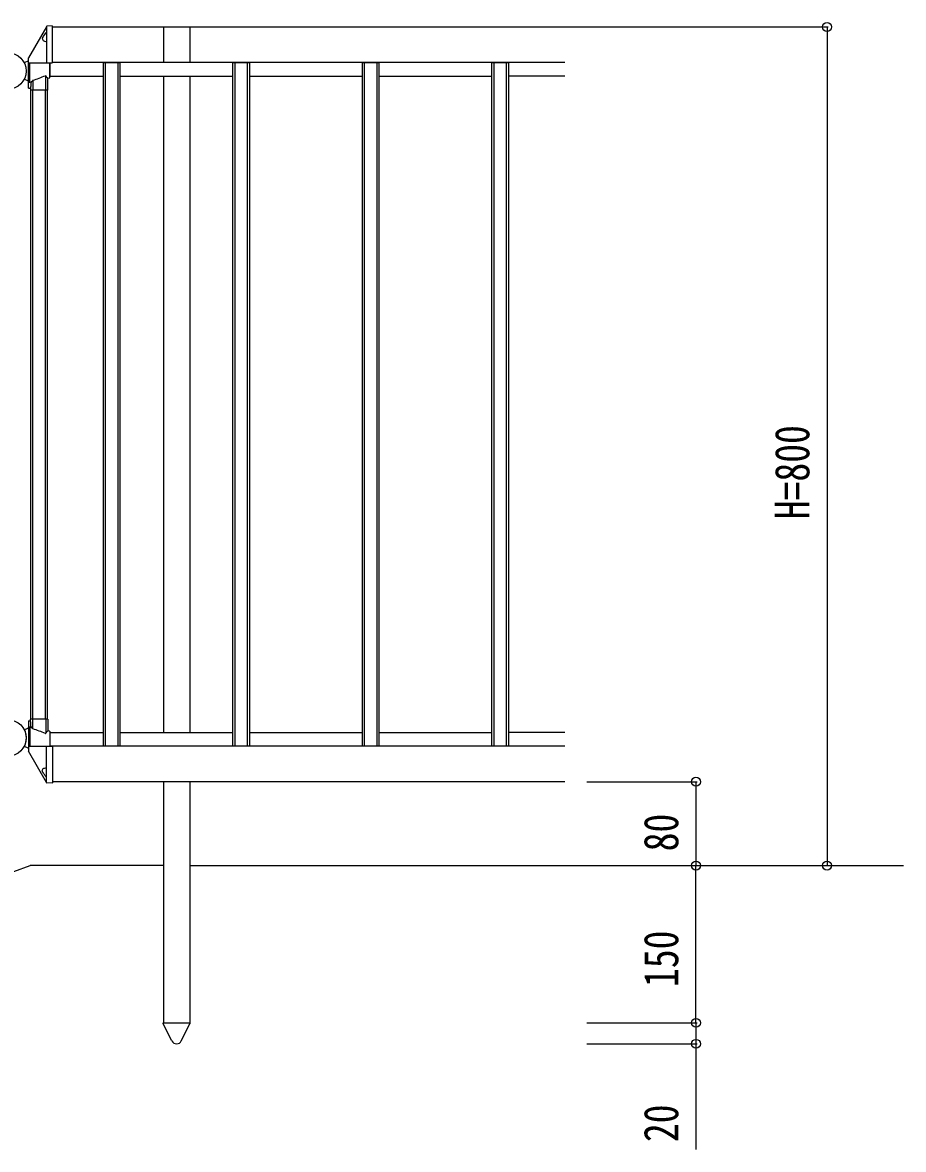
# Model space of a CAD drawing. Units: millimetres, scale not verified. Extents: x -4205 to 4205, y -2970 to 2970.
# Drawn here: x -1054 to -214, y -1503 to -428 of the extents above; entities that cross this region are included whole.
import ezdxf
from ezdxf.enums import TextEntityAlignment as Align

# ---------------------------------------------------------------- set-up
doc = ezdxf.new("R2010")
doc.units = ezdxf.units.MM
doc.header["$LTSCALE"] = 12
doc.layers.add('0-4_YKK_A1', color=4, linetype='Continuous')
doc.layers.add('0-5_YKK_D', color=6, linetype='Continuous')
doc.styles.add('ＭＳ ゴシック', font='')
doc.styles.get('ＭＳ ゴシック').set_extended_font_data('MS Gothic')

msp = doc.modelspace()

# ---------------------------------------------------------------- linework, layer by layer
at = {"layer": '0-4_YKK_A1'}
for p, q in [((-1031.4, -431.63), (-1048.6, -461.42)), ((-1026.21, -430.95), (-1031.11, -431.25)), ((-1025.9, -431.95), (-1025.9, -431.25)), ((-1025.9, -431.93), (-537.13, -431.93)), ((-1025.9, -465.13), (-1025.9, -431.95)), ((-919.9, -431.93), (-919.9, -465.93)), ((-894.9, -431.93), (-894.9, -465.93)), ((-1048.6, -490.43), (-1048.6, -461.42)), ((-1048.6, -464.23), (-1052.72, -466.16)), ((-1047.59, -466.13), (-1031.1, -466.13)), ((-1047.31, -484.61), (-1047.31, -466.13)), ((-1031.1, -466.13), (-1026.2, -466.13)), ((-1028.4, -473.93), (-1028.4, -466.13)), ((-1027.9, -478.93), (-1027.9, -466.13)), ((-537.13, -465.93), (-1025.91, -465.93)), ((-1025.9, -465.83), (-1025.9, -465.13)), ((-977.15, -1117.93), (-977.15, -465.93)), ((-977.15, -465.93), (-961.15, -465.93)), ((-975.15, -1117.93), (-975.15, -465.93)), ((-963.15, -1117.93), (-963.15, -465.93)), ((-961.15, -1117.93), (-961.15, -465.93)), ((-853.65, -1117.93), (-853.65, -465.93)), ((-853.65, -465.93), (-837.65, -465.93)), ((-851.65, -1117.93), (-851.65, -465.93)), ((-839.65, -1117.93), (-839.65, -465.93)), ((-837.65, -1117.93), (-837.65, -465.93)), ((-730.15, -1117.93), (-730.15, -465.93)), ((-730.15, -465.93), (-714.15, -465.93)), ((-728.15, -1117.93), (-728.15, -465.93)), ((-716.15, -1117.93), (-716.15, -465.93)), ((-714.15, -1117.93), (-714.15, -465.93)), ((-606.65, -1117.93), (-606.65, -465.93)), ((-606.65, -465.93), (-590.65, -465.93)), ((-604.65, -1117.93), (-604.65, -465.93)), ((-592.65, -1117.93), (-592.65, -465.93)), ((-590.65, -1117.93), (-590.65, -465.93)), ((-1048.6, -483.63), (-1052.72, -481.71)), ((-1044.63, -483.24), (-1044.58, -492.13)), ((-1032.21, -492.13), (-1032.14, -478.84)), ((-1032.14, -478.84), (-1032.14, -478.78)), ((-1030.2, -492.13), (-1030.1, -481.05)), ((-1028.62, -480.59), (-1030.11, -480.97)), ((-1030.1, -481.05), (-1030.1, -481.01)), ((-1028.4, -480.3), (-1028.4, -473.93)), ((-1027.9, -478.93), (-977.15, -478.93)), ((-961.15, -478.93), (-853.65, -478.93)), ((-919.9, -478.93), (-919.9, -1104.93)), ((-894.9, -478.93), (-894.9, -1104.93)), ((-837.65, -478.93), (-730.15, -478.93)), ((-714.15, -478.93), (-606.65, -478.93)), ((-537.13, -478.93), (-590.65, -478.93)), ((-1048.6, -484.61), (-1047.31, -484.61)), ((-1048.6, -490.43), (-1046.61, -490.43)), ((-1047.31, -484.61), (-1045.61, -484.15)), ((-1046.62, -489.68), (-1046.6, -492.13)), ((-1044.58, -492.13), (-1046.6, -492.13)), ((-1046.48, -485.27), (-1046.45, -488.63)), ((-1046.4, -1092.13), (-1046.4, -492.13)), ((-1044.58, -492.13), (-1044.33, -492.13)), ((-1044.4, -1092.13), (-1044.4, -492.13)), ((-1032.46, -492.13), (-1044.33, -492.13)), ((-1032.46, -492.13), (-1032.21, -492.13)), ((-1032.4, -1092.13), (-1032.4, -492.13)), ((-1030.24, -492.13), (-1032.21, -492.13)), ((-1030.4, -1092.13), (-1030.4, -492.13)), ((-1030.24, -492.13), (-1030.2, -492.13)), ((-1048.6, -1093.83), (-1048.6, -1122.84)), ((-1048.6, -1093.83), (-1046.61, -1093.83)), ((-1046.62, -1094.59), (-1046.6, -1092.13)), ((-1044.58, -1092.13), (-1046.6, -1092.13)), ((-1046.48, -1098.99), (-1046.45, -1095.63)), ((-1044.63, -1101.03), (-1044.58, -1092.13)), ((-1044.58, -1092.13), (-1044.33, -1092.13)), ((-1032.46, -1092.13), (-1044.33, -1092.13)), ((-1032.46, -1092.13), (-1032.21, -1092.13)), ((-1030.24, -1092.13), (-1032.21, -1092.13)), ((-1032.21, -1092.13), (-1032.14, -1105.43)), ((-1030.24, -1092.13), (-1030.2, -1092.13)), ((-1030.2, -1092.13), (-1030.1, -1103.21)), ((-1048.6, -1099.66), (-1047.31, -1099.66)), ((-1047.31, -1099.66), (-1047.31, -1118.13)), ((-1047.31, -1099.66), (-1045.61, -1100.12)), ((-1032.14, -1105.43), (-1032.14, -1105.48)), ((-1028.62, -1103.67), (-1030.11, -1103.29)), ((-1030.1, -1103.21), (-1030.1, -1103.26)), ((-1028.4, -1103.96), (-1028.4, -1110.33)), ((-1027.9, -1117.93), (-1027.9, -1104.93)), ((-1027.9, -1104.93), (-977.15, -1104.93)), ((-961.15, -1104.93), (-853.65, -1104.93)), ((-837.65, -1104.93), (-730.15, -1104.93)), ((-714.15, -1104.93), (-606.65, -1104.93)), ((-537.13, -1104.93), (-590.65, -1104.93)), ((-1028.4, -1110.33), (-1028.4, -1118.13)), ((-537.13, -1117.93), (-1027.9, -1117.93)), ((-1031.4, -1152.63), (-1048.6, -1122.84)), ((-1047.59, -1118.13), (-1031.1, -1118.13)), ((-1031.1, -1118.13), (-1026.2, -1118.13)), ((-1025.9, -1118.43), (-1025.9, -1119.13)), ((-1025.9, -1119.13), (-1025.9, -1152.31)), ((-1026.21, -1153.31), (-1031.11, -1153.01)), ((-537.13, -1151.93), (-1025.9, -1151.93)), ((-1025.9, -1152.31), (-1025.9, -1153.01)), ((-919.9, -1151.93), (-919.9, -1381.93)), ((-894.9, -1151.93), (-894.9, -1381.93)), ((-1213.3, -1292.5), (-1046.89, -1231.93)), ((-919.9, -1231.93), (-1046.89, -1231.93)), ((-894.9, -1231.93), (-214.27, -1231.93)), ((-911.86, -1399.19), (-920.1, -1382.93)), ((-902.94, -1399.19), (-894.7, -1382.93))]:
    msp.add_line(p, q, dxfattribs=at)
for points in [[(-1031.4, -436.81), (-1032.63, -438.12), (-1033.52, -439.16), (-1034.33, -440.27), (-1034.8, -441.05), (-1035.19, -441.87), (-1035.37, -442.43), (-1035.45, -443.01), (-1035.39, -443.68), (-1035.1, -444.29), (-1034.57, -444.82), (-1034.03, -445.15), (-1033.45, -445.38), (-1032.14, -445.7), (-1031.4, -445.79)], [(-1031.4, -431.55), (-1031.4, -432.25), (-1031.4, -465.13), (-1031.4, -465.83)], [(-1044.64, -483.14), (-1044.63, -483.18), (-1044.63, -483.24)], [(-1052.72, -1102.35), (-1051.5, -1101.78), (-1050.67, -1101.4), (-1049.98, -1101.08), (-1049.42, -1100.82), (-1049.01, -1100.62), (-1048.73, -1100.5), (-1048.61, -1100.44), (-1048.6, -1100.43)], [(-1044.64, -1101.13), (-1044.63, -1101.08), (-1044.63, -1101.03)], [(-1052.72, -1117.91), (-1051.5, -1118.48), (-1050.67, -1118.86), (-1049.98, -1119.19), (-1049.42, -1119.45), (-1049.01, -1119.64), (-1048.73, -1119.77), (-1048.61, -1119.83), (-1048.6, -1119.83)], [(-1031.4, -1152.71), (-1031.4, -1152.01), (-1031.4, -1119.13), (-1031.4, -1118.43)], [(-1031.4, -1147.45), (-1032.63, -1146.15), (-1033.52, -1145.1), (-1034.33, -1143.99), (-1034.8, -1143.22), (-1035.19, -1142.39), (-1035.37, -1141.84), (-1035.45, -1141.26), (-1035.39, -1140.58), (-1035.1, -1139.97), (-1034.57, -1139.44), (-1034.03, -1139.12), (-1033.45, -1138.88), (-1032.14, -1138.56), (-1031.4, -1138.47)], [(-920.1, -1382.93), (-920.1, -1381.93), (-894.7, -1381.93), (-894.7, -1382.93)]]:
    msp.add_lwpolyline(points, dxfattribs=at)
for centre in [(-1068.4, -473.93), (-1068.4, -1110.13)]:
    msp.add_circle(centre, 17.5, dxfattribs=at)
for centre, radius, start, end in [((-1031.1, -431.55), 0.3, 93.5, 180), ((-1026.2, -431.25), 0.3, 0, 93.5), ((-1031.1, -465.83), 0.3, 180, 270), ((-1026.2, -465.83), 0.3, 270, 0), ((-1051.8, -478.48), 8.39, 311.61031, 328.40146), ((-1044.44, -483.01), 0.243, 148.52437, 211.96869), ((-1044.41, -483), 0.27, 103.36008, 152.51654), ((-1076.93, -375.98), 111.58, 286.91479, 293.42439), ((-1032.43, -478.65), 0.322, 22.98689, 117.67785), ((-1027.79, -476.58), 4.76, 203.84042, 237.73346), ((-1032.4, -478.65), 0.29, 333.13251, 25.20994), ((-1030.51, -480.93), 0.372, 358.51902, 60.96959), ((-1030.5, -480.98), 0.404, 355.57135, 64.48371), ((-1030.18, -481.01), 0.081, 5.63219, 60.59222), ((-1028.7, -480.3), 0.3, 284.23433, 0), ((-1045.84, -485.28), 0.642, 126.23147, 179.33996), ((-1068.4, -1110.13), 17.81, 333.6469, 26.3531), ((-1045.84, -1098.98), 0.642, 180.66004, 233.76853), ((-1051.8, -1105.79), 8.39, 31.59854, 48.38969), ((-1044.44, -1101.26), 0.243, 148.03131, 211.47563), ((-1044.41, -1101.26), 0.27, 207.48346, 256.63992), ((-1076.93, -1208.28), 111.58, 66.57561, 73.08521), ((-1032.43, -1105.61), 0.322, 242.32215, 337.01311), ((-1027.79, -1107.68), 4.76, 122.26654, 156.15958), ((-1032.4, -1105.61), 0.29, 334.79006, 26.86749), ((-1030.5, -1103.29), 0.404, 295.51629, 4.42865), ((-1030.51, -1103.33), 0.372, 299.03041, 1.48098), ((-1030.18, -1103.25), 0.081, 299.40778, 354.36781), ((-1028.7, -1103.96), 0.3, 0, 75.76567), ((-1031.1, -1118.43), 0.3, 90, 180), ((-1026.2, -1118.43), 0.3, 0, 90), ((-1031.1, -1152.71), 0.3, 180, 266.5), ((-1026.2, -1153.01), 0.3, 266.5, 0), ((-907.4, -1396.93), 5, 206.87405, 333.12595)]:
    msp.add_arc(centre, radius, start, end, dxfattribs=at)
for centre, major_axis, ratio, start_param, end_param in [((-1047.59, -465.83), (-1.01, 0), 0.29701, 0, 1.5707963), ((-1047.68, -488.63), (-0.03, 2), 0.617542, 4.1531422, 4.7021492), ((-1047.68, -1095.63), (-0.03, -2), 0.617542, 1.5810361, 2.1300431), ((-1047.59, -1118.43), (-1.01, 0), 0.29701, 4.712389, 6.2831853)]:
    msp.add_ellipse(centre, major_axis=major_axis, ratio=ratio, start_param=start_param, end_param=end_param, dxfattribs=at)
at = {"layer": '0-5_YKK_D'}
for p, q in [((-552, -431.93), (-286.13, -431.93)), ((-287.13, -431.93), (-287.13, -1231.93)), ((-516.13, -1151.93), (-411.13, -1151.93)), ((-412.13, -1151.93), (-412.13, -1231.93)), ((-412.13, -1381.93), (-412.13, -1231.93)), ((-516.13, -1381.93), (-411.13, -1381.93)), ((-516.13, -1381.93), (-411.13, -1381.93)), ((-516.13, -1401.93), (-411.13, -1401.93))]:
    msp.add_line(p, q, dxfattribs=at)
msp.add_lwpolyline([(-412.13, -1381.93), (-412.13, -1401.93), (-412.13, -1502.73)], dxfattribs=at)
for centre in [(-287.13, -431.93), (-412.13, -1151.93), (-412.13, -1231.93), (-412.13, -1231.93), (-287.13, -1231.93), (-412.13, -1381.93), (-412.13, -1381.93), (-412.13, -1401.93)]:
    msp.add_circle(centre, 4.25, dxfattribs=at)

# ---------------------------------------------------------------- texts
at = {"layer": '0-5_YKK_D', "style": 'ＭＳ ゴシック', "width": 0.8}
for s, p in [('H=800', (-294.13, -901.53)), ('80', (-419.13, -1218.33)), ('150', (-419.13, -1347.73)), ('20', (-419.13, -1495.73))]:
    msp.add_text(s, height=32.99, rotation=90, dxfattribs=at).set_placement(p, align=Align.BOTTOM_LEFT)

doc.saveas('drawing.dxf')
